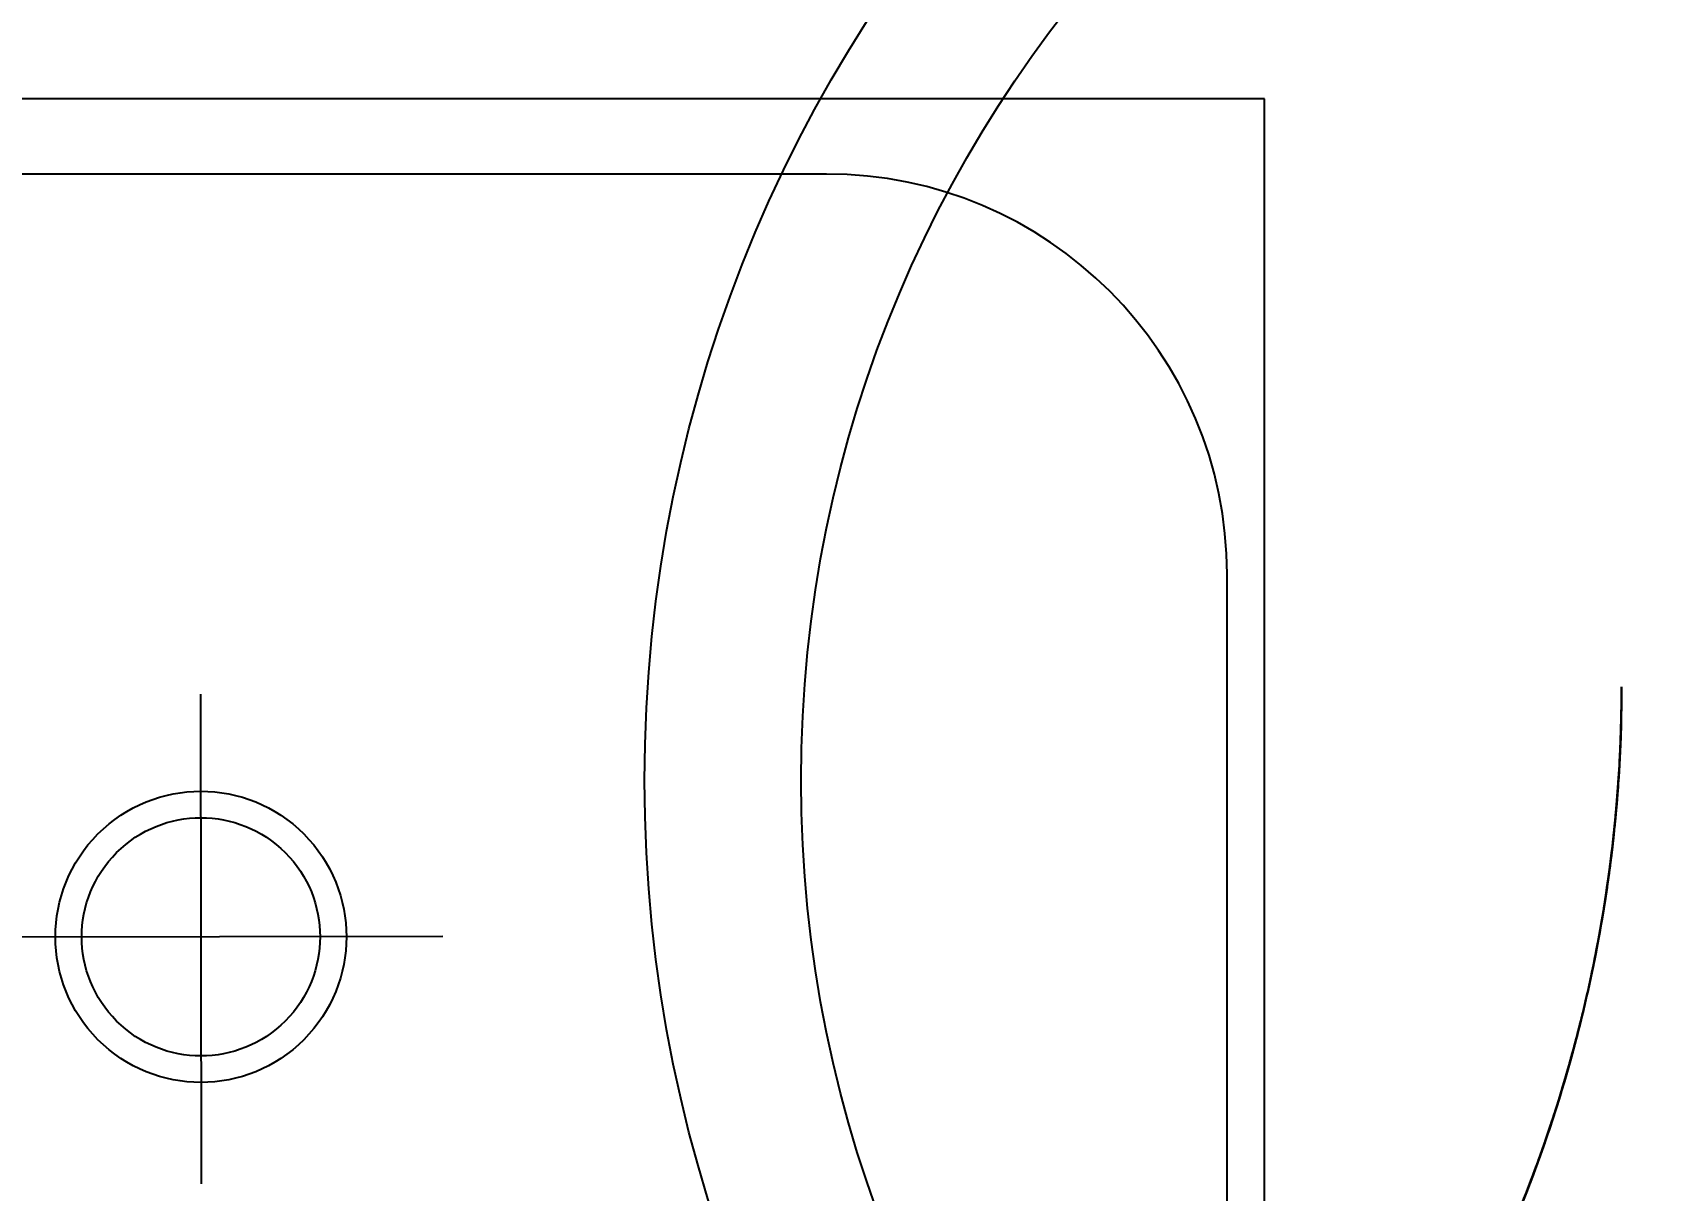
# Model space of a CAD drawing. Header units: millimetres. Extents: x 0 to 8967983, y -224399 to 13801.
# Drawn here: x 52470 to 52731.7, y -190054.2 to -189869.2 of the extents above; entities that cross this region are included whole.
import ezdxf
from ezdxf import colors
from ezdxf.entities.mleader import LeaderData, LeaderLine
from ezdxf.math import Vec2, Vec3

# ---------------------------------------------------------------- set-up
doc = ezdxf.new("R2010")
doc.units = ezdxf.units.MM
doc.header["$LTSCALE"] = 10
doc.layers.add('Архитектура', color=251, linetype='Continuous')
doc.layers.get('0').off()
doc.layers.get('0').freeze()
doc.styles.add('ISOCPEUR', font='isocpeur.TTF', dxfattribs={"width": 0.7})

# ---------------------------------------------------------------- blocks, each defined once
blk = doc.blocks.new('_DOTSMALL')
at = {"color": 0, "linetype": 'ByBlock', "const_width": 0.5}
blk.add_lwpolyline([(-0.0625, 0, 1), (0.0625, 0, 1)], format="xyb", close=True, dxfattribs=at)

msp = doc.modelspace()

# ---------------------------------------------------------------- linework, layer by layer
at = {"layer": 'Архитектура', "lineweight": 25, "transparency": 33554684}
for p, q in [((52666.87, -189879.75, 35.13), (52329.87, -189879.75, 35.13)), ((52666.87, -190211.75, 35.13), (52666.87, -189879.75, 35.13)), ((52596.87, -189891.75, 35.13), (52399.87, -189891.75, 35.13)), ((52660.87, -190092.75, 35.13), (52660.87, -189955.75, 35.13)), ((52496.81, -189974.89, 35.13), (52496.9, -190053.2, 35.13)), ((52535.54, -190013.67, 35.13), (52457.23, -190013.75, 35.13))]:
    msp.add_line(p, q, dxfattribs=at)
for radius in [225, 200]:
    msp.add_circle((52792.78, -189988.7), radius, dxfattribs=at)
msp.add_arc((52596.87, -189955.75, 35.13), 64, 0, 90, dxfattribs=at)
for major_axis in [(16.45, -16.45), (13.47, -13.47)]:
    msp.add_ellipse((52496.85, -190013.71, 35.13), major_axis=major_axis, ratio=1, start_param=4.712389, end_param=10.995574, dxfattribs=at)
for points, knots in [([(52278.93, -189973.75), (52278.89, -189990.4), (52282.69, -190023.67), (52299.27, -190071.1), (52326, -190113.65), (52361.53, -190149.17), (52404.07, -190175.91), (52444.94, -190190.2), (52471.04, -190194.38), (52480.74, -190195.28)], [0, 0, 0, 0, 0.0714286, 0.1428571, 0.2142857, 0.2857143, 0.3571429, 0.4285714, 0.4703604, 0.4703604, 0.4703604, 0.4703604]), ([(52480.74, -190195.28), (52471.04, -190194.38), (52444.94, -190190.2), (52404.07, -190175.91), (52361.53, -190149.17), (52326, -190113.65), (52299.27, -190071.1), (52282.69, -190023.67), (52278.89, -189990.4), (52278.93, -189973.75)], [0.5296396, 0.5296396, 0.5296396, 0.5296396, 0.5714286, 0.6428571, 0.7142857, 0.7857143, 0.8571429, 0.9285714, 1, 1, 1, 1]), ([(52480.74, -190195.28), (52471.04, -190194.38), (52444.94, -190190.2), (52404.07, -190175.91), (52361.53, -190149.17), (52326, -190113.65), (52299.27, -190071.1), (52282.69, -190023.67), (52278.89, -189990.4), (52278.93, -189973.75)], [0.5296396, 0.5296396, 0.5296396, 0.5296396, 0.5714286, 0.6428571, 0.7142857, 0.7857143, 0.8571429, 0.9285714, 1, 1, 1, 1]), ([(52278.93, -189973.75), (52278.89, -189990.4), (52282.69, -190023.67), (52299.27, -190071.1), (52326, -190113.65), (52361.53, -190149.17), (52404.07, -190175.91), (52444.94, -190190.2), (52471.04, -190194.38), (52480.74, -190195.28)], [0, 0, 0, 0, 0.0714286, 0.1428571, 0.2142857, 0.2857143, 0.3571429, 0.4285714, 0.4703604, 0.4703604, 0.4703604, 0.4703604]), ([(52655.56, -190134.21), (52662.64, -190127.41), (52680.51, -190107.82), (52703.59, -190071.1), (52720.16, -190023.67), (52723.96, -189990.4), (52723.93, -189973.75)], [0.7436054, 0.7436054, 0.7436054, 0.7436054, 0.7857143, 0.8571429, 0.9285714, 1, 1, 1, 1]), ([(52723.93, -189973.75), (52723.96, -189990.4), (52720.16, -190023.67), (52703.59, -190071.1), (52680.51, -190107.82), (52662.64, -190127.41), (52655.56, -190134.21)], [0, 0, 0, 0, 0.0714286, 0.1428571, 0.2142857, 0.2563946, 0.2563946, 0.2563946, 0.2563946]), ([(52723.93, -189973.75), (52723.96, -189990.4), (52720.16, -190023.67), (52703.59, -190071.1), (52680.51, -190107.82), (52662.64, -190127.41), (52655.56, -190134.21)], [0, 0, 0, 0, 0.0714286, 0.1428571, 0.2142857, 0.2563946, 0.2563946, 0.2563946, 0.2563946]), ([(52655.56, -190134.21), (52662.64, -190127.41), (52680.51, -190107.82), (52703.59, -190071.1), (52720.16, -190023.67), (52723.96, -189990.4), (52723.93, -189973.75)], [0.7436054, 0.7436054, 0.7436054, 0.7436054, 0.7857143, 0.8571429, 0.9285714, 1, 1, 1, 1]), ([(52716.91, -190029.17), (52717.42, -190027.2), (52719.18, -190019.95), (52720.58, -190012.61), (52721.4, -190007.23)], [0.91987668, 0.91987668, 0.91987668, 0.91987668, 0.92857143, 0.95192601, 0.95192601, 0.95192601, 0.95192601]), ([(52721.4, -190007.23), (52720.58, -190012.61), (52719.18, -190019.95), (52717.42, -190027.2), (52716.91, -190029.17)], [0.04807399, 0.04807399, 0.04807399, 0.04807399, 0.07142857, 0.08012332, 0.08012332, 0.08012332, 0.08012332]), ([(52721.4, -190007.23), (52720.58, -190012.61), (52719.18, -190019.95), (52717.42, -190027.2), (52716.91, -190029.17)], [0.04807399, 0.04807399, 0.04807399, 0.04807399, 0.07142857, 0.08012332, 0.08012332, 0.08012332, 0.08012332]), ([(52716.91, -190029.17), (52717.42, -190027.2), (52719.18, -190019.95), (52720.58, -190012.61), (52721.4, -190007.23)], [0.91987668, 0.91987668, 0.91987668, 0.91987668, 0.92857143, 0.95192601, 0.95192601, 0.95192601, 0.95192601]), ([(52718.24, -190023.72), (52718.28, -190023.57), (52719.11, -190019.93), (52719.86, -190016.27), (52720.49, -190012.75)], [0.9278932, 0.9278932, 0.9278932, 0.9278932, 0.92857143, 0.94392121, 0.94392121, 0.94392121, 0.94392121]), ([(52720.49, -190012.75), (52719.86, -190016.27), (52719.11, -190019.93), (52718.28, -190023.57), (52718.24, -190023.72)], [0.05607879, 0.05607879, 0.05607879, 0.05607879, 0.07142857, 0.07210679, 0.07210679, 0.07210679, 0.07210679]), ([(52720.49, -190012.75), (52719.86, -190016.27), (52719.11, -190019.93), (52718.28, -190023.57), (52718.24, -190023.72)], [0.05607879, 0.05607879, 0.05607879, 0.05607879, 0.07142857, 0.07210679, 0.07210679, 0.07210679, 0.07210679]), ([(52718.24, -190023.72), (52718.28, -190023.57), (52719.11, -190019.93), (52719.86, -190016.27), (52720.49, -190012.75)], [0.9278932, 0.9278932, 0.9278932, 0.9278932, 0.92857143, 0.94392121, 0.94392121, 0.94392121, 0.94392121]), ([(52715.67, -190033.76), (52716.65, -190030.29), (52717.96, -190025.13), (52719.09, -190019.93), (52719.43, -190018.25)], [0.91306412, 0.91306412, 0.91306412, 0.91306412, 0.92857143, 0.9359014, 0.9359014, 0.9359014, 0.9359014]), ([(52719.43, -190018.25), (52719.09, -190019.93), (52717.96, -190025.13), (52716.65, -190030.29), (52715.67, -190033.76)], [0.06409866, 0.06409866, 0.06409866, 0.06409866, 0.07142857, 0.08693588, 0.08693588, 0.08693588, 0.08693588]), ([(52719.43, -190018.25), (52719.09, -190019.93), (52717.96, -190025.13), (52716.65, -190030.29), (52715.67, -190033.76)], [0.06409866, 0.06409866, 0.06409866, 0.06409866, 0.07142857, 0.08693588, 0.08693588, 0.08693588, 0.08693588]), ([(52715.67, -190033.76), (52716.65, -190030.29), (52717.96, -190025.13), (52719.09, -190019.93), (52719.43, -190018.25)], [0.91306412, 0.91306412, 0.91306412, 0.91306412, 0.92857143, 0.9359014, 0.9359014, 0.9359014, 0.9359014]), ([(52699.6, -190074.91), (52700.38, -190073.38), (52705.28, -190063.51), (52709.43, -190053.29), (52712.38, -190044.47)], [0.84976784, 0.84976784, 0.84976784, 0.84976784, 0.85714286, 0.89703564, 0.89703564, 0.89703564, 0.89703564]), ([(52712.38, -190044.47), (52709.43, -190053.29), (52705.28, -190063.51), (52700.38, -190073.38), (52699.6, -190074.91)], [0.10296436, 0.10296436, 0.10296436, 0.10296436, 0.14285714, 0.15023216, 0.15023216, 0.15023216, 0.15023216]), ([(52712.38, -190044.47), (52709.43, -190053.29), (52705.28, -190063.51), (52700.38, -190073.38), (52699.6, -190074.91)], [0.10296436, 0.10296436, 0.10296436, 0.10296436, 0.14285714, 0.15023216, 0.15023216, 0.15023216, 0.15023216]), ([(52699.6, -190074.91), (52700.38, -190073.38), (52705.28, -190063.51), (52709.43, -190053.29), (52712.38, -190044.47)], [0.84976784, 0.84976784, 0.84976784, 0.84976784, 0.85714286, 0.89703564, 0.89703564, 0.89703564, 0.89703564]), ([(52701.48, -190071.15), (52701.62, -190070.86), (52704.87, -190064.14), (52707.78, -190057.26), (52710.25, -190050.55)], [0.85577802, 0.85577802, 0.85577802, 0.85577802, 0.85714286, 0.88782735, 0.88782735, 0.88782735, 0.88782735]), ([(52710.25, -190050.55), (52707.78, -190057.26), (52704.87, -190064.14), (52701.62, -190070.86), (52701.48, -190071.15)], [0.11217265, 0.11217265, 0.11217265, 0.11217265, 0.14285714, 0.14422198, 0.14422198, 0.14422198, 0.14422198]), ([(52710.25, -190050.55), (52707.78, -190057.26), (52704.87, -190064.14), (52701.62, -190070.86), (52701.48, -190071.15)], [0.11217265, 0.11217265, 0.11217265, 0.11217265, 0.14285714, 0.14422198, 0.14422198, 0.14422198, 0.14422198]), ([(52701.48, -190071.15), (52701.62, -190070.86), (52704.87, -190064.14), (52707.78, -190057.26), (52710.25, -190050.55)], [0.85577802, 0.85577802, 0.85577802, 0.85577802, 0.85714286, 0.88782735, 0.88782735, 0.88782735, 0.88782735])]:
    msp.add_open_spline(points, degree=3, knots=knots, dxfattribs=at)
for points in [[(52723.33, -189990.25), (52723.74, -189984.76), (52723.94, -189979.26), (52723.93, -189973.75)], [(52723.93, -189973.75), (52723.94, -189979.26), (52723.74, -189984.76), (52723.33, -189990.25)], [(52723.93, -189973.75), (52723.94, -189979.26), (52723.74, -189984.76), (52723.33, -189990.25)], [(52723.33, -189990.25), (52723.74, -189984.76), (52723.94, -189979.26), (52723.93, -189973.75)], [(52723.66, -189984.95), (52723.84, -189981.22), (52723.93, -189977.49), (52723.93, -189973.75)], [(52723.93, -189973.75), (52723.93, -189977.49), (52723.84, -189981.22), (52723.66, -189984.95)], [(52723.93, -189973.75), (52723.93, -189977.49), (52723.84, -189981.22), (52723.66, -189984.95)], [(52723.66, -189984.95), (52723.84, -189981.22), (52723.93, -189977.49), (52723.93, -189973.75)], [(52723.78, -189982.15), (52723.88, -189979.35), (52723.93, -189976.55), (52723.93, -189973.75)], [(52723.93, -189973.75), (52723.93, -189976.55), (52723.88, -189979.35), (52723.78, -189982.15)], [(52723.93, -189973.75), (52723.93, -189976.55), (52723.88, -189979.35), (52723.78, -189982.15)], [(52723.78, -189982.15), (52723.88, -189979.35), (52723.93, -189976.55), (52723.93, -189973.75)], [(52723.83, -189980.68), (52723.9, -189978.37), (52723.93, -189976.06), (52723.93, -189973.75)], [(52723.93, -189973.75), (52723.93, -189976.06), (52723.9, -189978.37), (52723.83, -189980.68)], [(52723.93, -189973.75), (52723.93, -189976.06), (52723.9, -189978.37), (52723.83, -189980.68)], [(52723.83, -189980.68), (52723.9, -189978.37), (52723.93, -189976.06), (52723.93, -189973.75)], [(52723.86, -189979.35), (52723.91, -189977.49), (52723.93, -189975.62), (52723.93, -189973.75)], [(52723.93, -189973.75), (52723.93, -189975.62), (52723.91, -189977.49), (52723.86, -189979.35)], [(52723.93, -189973.75), (52723.93, -189975.62), (52723.91, -189977.49), (52723.86, -189979.35)], [(52723.86, -189979.35), (52723.91, -189977.49), (52723.93, -189975.62), (52723.93, -189973.75)], [(52723.83, -189980.68), (52723.84, -189980.24), (52723.85, -189979.79), (52723.86, -189979.35)], [(52723.86, -189979.35), (52723.85, -189979.79), (52723.84, -189980.24), (52723.83, -189980.68)], [(52723.86, -189979.35), (52723.85, -189979.79), (52723.84, -189980.24), (52723.83, -189980.68)], [(52723.83, -189980.68), (52723.84, -189980.24), (52723.85, -189979.79), (52723.86, -189979.35)], [(52723.66, -189984.95), (52723.7, -189984.02), (52723.74, -189983.08), (52723.78, -189982.15)], [(52723.78, -189982.15), (52723.74, -189983.08), (52723.7, -189984.02), (52723.66, -189984.95)], [(52723.78, -189982.15), (52723.74, -189983.08), (52723.7, -189984.02), (52723.66, -189984.95)], [(52723.66, -189984.95), (52723.7, -189984.02), (52723.74, -189983.08), (52723.78, -189982.15)], [(52723.73, -189983.3), (52723.77, -189982.43), (52723.8, -189981.55), (52723.83, -189980.68)], [(52723.83, -189980.68), (52723.8, -189981.55), (52723.77, -189982.43), (52723.73, -189983.3)], [(52723.83, -189980.68), (52723.8, -189981.55), (52723.77, -189982.43), (52723.73, -189983.3)], [(52723.73, -189983.3), (52723.77, -189982.43), (52723.8, -189981.55), (52723.83, -189980.68)], [(52723.73, -189983.48), (52723.75, -189983.04), (52723.76, -189982.59), (52723.78, -189982.15)], [(52723.78, -189982.15), (52723.76, -189982.59), (52723.75, -189983.04), (52723.73, -189983.48)], [(52723.78, -189982.15), (52723.76, -189982.59), (52723.75, -189983.04), (52723.73, -189983.48)], [(52723.73, -189983.48), (52723.75, -189983.04), (52723.76, -189982.59), (52723.78, -189982.15)], [(52723.78, -189982.15), (52723.8, -189981.66), (52723.81, -189981.17), (52723.83, -189980.68)], [(52723.83, -189980.68), (52723.81, -189981.17), (52723.8, -189981.66), (52723.78, -189982.15)], [(52723.83, -189980.68), (52723.81, -189981.17), (52723.8, -189981.66), (52723.78, -189982.15)], [(52723.78, -189982.15), (52723.8, -189981.66), (52723.81, -189981.17), (52723.83, -189980.68)], [(52721.4, -190007.23), (52722.53, -189999.85), (52723.29, -189992.41), (52723.66, -189984.95)], [(52723.66, -189984.95), (52723.29, -189992.41), (52722.53, -189999.85), (52721.4, -190007.23)], [(52723.66, -189984.95), (52723.29, -189992.41), (52722.53, -189999.85), (52721.4, -190007.23)], [(52721.4, -190007.23), (52722.53, -189999.85), (52723.29, -189992.41), (52723.66, -189984.95)], [(52723.32, -189990.39), (52723.45, -189988.58), (52723.57, -189986.76), (52723.66, -189984.95)], [(52723.66, -189984.95), (52723.57, -189986.76), (52723.45, -189988.58), (52723.32, -189990.39)], [(52723.66, -189984.95), (52723.57, -189986.76), (52723.45, -189988.58), (52723.32, -189990.39)], [(52723.32, -189990.39), (52723.45, -189988.58), (52723.57, -189986.76), (52723.66, -189984.95)], [(52723.41, -189989.06), (52723.54, -189987.2), (52723.65, -189985.34), (52723.73, -189983.48)], [(52723.73, -189983.48), (52723.65, -189985.34), (52723.54, -189987.2), (52723.41, -189989.06)], [(52723.73, -189983.48), (52723.65, -189985.34), (52723.54, -189987.2), (52723.41, -189989.06)], [(52723.41, -189989.06), (52723.54, -189987.2), (52723.65, -189985.34), (52723.73, -189983.48)], [(52723.66, -189984.95), (52723.68, -189984.46), (52723.7, -189983.97), (52723.73, -189983.48)], [(52723.73, -189983.48), (52723.7, -189983.97), (52723.68, -189984.46), (52723.66, -189984.95)], [(52723.73, -189983.48), (52723.7, -189983.97), (52723.68, -189984.46), (52723.66, -189984.95)], [(52723.66, -189984.95), (52723.68, -189984.46), (52723.7, -189983.97), (52723.73, -189983.48)], [(52723.73, -189983.48), (52723.73, -189983.42), (52723.73, -189983.36), (52723.73, -189983.3)], [(52723.73, -189983.3), (52723.73, -189983.36), (52723.73, -189983.42), (52723.73, -189983.48)], [(52723.73, -189983.3), (52723.73, -189983.36), (52723.73, -189983.42), (52723.73, -189983.48)], [(52723.73, -189983.48), (52723.73, -189983.42), (52723.73, -189983.36), (52723.73, -189983.3)], [(52722.22, -190001.4), (52722.68, -189997.69), (52723.05, -189993.98), (52723.33, -189990.25)], [(52723.33, -189990.25), (52723.05, -189993.98), (52722.68, -189997.69), (52722.22, -190001.4)], [(52723.33, -189990.25), (52723.05, -189993.98), (52722.68, -189997.69), (52722.22, -190001.4)], [(52722.22, -190001.4), (52722.68, -189997.69), (52723.05, -189993.98), (52723.33, -189990.25)], [(52722.22, -190001.4), (52722.67, -189997.78), (52723.03, -189994.16), (52723.31, -189990.53)], [(52723.31, -189990.53), (52723.03, -189994.16), (52722.67, -189997.78), (52722.22, -190001.4)], [(52723.31, -189990.53), (52723.03, -189994.16), (52722.67, -189997.78), (52722.22, -190001.4)], [(52722.22, -190001.4), (52722.67, -189997.78), (52723.03, -189994.16), (52723.31, -189990.53)], [(52723.31, -189990.53), (52723.31, -189990.48), (52723.32, -189990.43), (52723.32, -189990.39)], [(52723.32, -189990.39), (52723.32, -189990.43), (52723.31, -189990.48), (52723.31, -189990.53)], [(52723.32, -189990.39), (52723.32, -189990.43), (52723.31, -189990.48), (52723.31, -189990.53)], [(52723.31, -189990.53), (52723.31, -189990.48), (52723.32, -189990.43), (52723.32, -189990.39)], [(52723.33, -189990.25), (52723.36, -189989.85), (52723.39, -189989.45), (52723.41, -189989.06)], [(52723.41, -189989.06), (52723.39, -189989.45), (52723.36, -189989.85), (52723.33, -189990.25)], [(52723.41, -189989.06), (52723.39, -189989.45), (52723.36, -189989.85), (52723.33, -189990.25)], [(52723.33, -189990.25), (52723.36, -189989.85), (52723.39, -189989.45), (52723.41, -189989.06)], [(52719.43, -190018.25), (52720.58, -190012.67), (52721.5, -190007.05), (52722.22, -190001.4)], [(52722.22, -190001.4), (52721.5, -190007.05), (52720.58, -190012.67), (52719.43, -190018.25)], [(52722.22, -190001.4), (52721.5, -190007.05), (52720.58, -190012.67), (52719.43, -190018.25)], [(52719.43, -190018.25), (52720.58, -190012.67), (52721.5, -190007.05), (52722.22, -190001.4)], [(52721.4, -190007.23), (52721.69, -190005.38), (52721.94, -190003.53), (52722.18, -190001.68)], [(52722.18, -190001.68), (52721.94, -190003.53), (52721.69, -190005.38), (52721.4, -190007.23)], [(52722.18, -190001.68), (52721.94, -190003.53), (52721.69, -190005.38), (52721.4, -190007.23)], [(52721.4, -190007.23), (52721.69, -190005.38), (52721.94, -190003.53), (52722.18, -190001.68)], [(52722.18, -190001.68), (52722.19, -190001.58), (52722.2, -190001.49), (52722.22, -190001.4)], [(52722.22, -190001.4), (52722.2, -190001.49), (52722.19, -190001.58), (52722.18, -190001.68)], [(52722.22, -190001.4), (52722.2, -190001.49), (52722.19, -190001.58), (52722.18, -190001.68)], [(52722.18, -190001.68), (52722.19, -190001.58), (52722.2, -190001.49), (52722.22, -190001.4)], [(52720.49, -190012.75), (52720.74, -190011.35), (52720.98, -190009.95), (52721.2, -190008.54)], [(52721.2, -190008.54), (52720.98, -190009.95), (52720.74, -190011.35), (52720.49, -190012.75)], [(52721.2, -190008.54), (52720.98, -190009.95), (52720.74, -190011.35), (52720.49, -190012.75)], [(52720.49, -190012.75), (52720.74, -190011.35), (52720.98, -190009.95), (52721.2, -190008.54)], [(52721.2, -190008.54), (52721.27, -190008.1), (52721.34, -190007.67), (52721.4, -190007.23)], [(52721.4, -190007.23), (52721.34, -190007.67), (52721.27, -190008.1), (52721.2, -190008.54)], [(52721.4, -190007.23), (52721.34, -190007.67), (52721.27, -190008.1), (52721.2, -190008.54)], [(52721.2, -190008.54), (52721.27, -190008.1), (52721.34, -190007.67), (52721.4, -190007.23)], [(52717.31, -190027.61), (52717.63, -190026.31), (52717.94, -190025.02), (52718.24, -190023.72)], [(52718.24, -190023.72), (52717.94, -190025.02), (52717.63, -190026.31), (52717.31, -190027.61)], [(52718.24, -190023.72), (52717.94, -190025.02), (52717.63, -190026.31), (52717.31, -190027.61)], [(52717.31, -190027.61), (52717.63, -190026.31), (52717.94, -190025.02), (52718.24, -190023.72)], [(52713.85, -190039.94), (52714.96, -190036.37), (52715.98, -190032.78), (52716.91, -190029.17)], [(52716.91, -190029.17), (52715.98, -190032.78), (52714.96, -190036.37), (52713.85, -190039.94)], [(52716.91, -190029.17), (52715.98, -190032.78), (52714.96, -190036.37), (52713.85, -190039.94)], [(52713.85, -190039.94), (52714.96, -190036.37), (52715.98, -190032.78), (52716.91, -190029.17)], [(52716.2, -190031.87), (52716.44, -190030.97), (52716.68, -190030.07), (52716.91, -190029.17)], [(52716.91, -190029.17), (52716.68, -190030.07), (52716.44, -190030.97), (52716.2, -190031.87)], [(52716.91, -190029.17), (52716.68, -190030.07), (52716.44, -190030.97), (52716.2, -190031.87)], [(52716.2, -190031.87), (52716.44, -190030.97), (52716.68, -190030.07), (52716.91, -190029.17)], [(52716.91, -190029.17), (52717.05, -190028.65), (52717.18, -190028.13), (52717.31, -190027.61)], [(52717.31, -190027.61), (52717.18, -190028.13), (52717.05, -190028.65), (52716.91, -190029.17)], [(52717.31, -190027.61), (52717.18, -190028.13), (52717.05, -190028.65), (52716.91, -190029.17)], [(52716.91, -190029.17), (52717.05, -190028.65), (52717.18, -190028.13), (52717.31, -190027.61)], [(52715.56, -190034.17), (52715.78, -190033.4), (52715.99, -190032.64), (52716.2, -190031.87)], [(52716.2, -190031.87), (52715.99, -190032.64), (52715.78, -190033.4), (52715.56, -190034.17)], [(52716.2, -190031.87), (52715.99, -190032.64), (52715.78, -190033.4), (52715.56, -190034.17)], [(52715.56, -190034.17), (52715.78, -190033.4), (52715.99, -190032.64), (52716.2, -190031.87)], [(52712.38, -190044.47), (52713.57, -190040.93), (52714.67, -190037.36), (52715.67, -190033.76)], [(52715.67, -190033.76), (52714.67, -190037.36), (52713.57, -190040.93), (52712.38, -190044.47)], [(52715.67, -190033.76), (52714.67, -190037.36), (52713.57, -190040.93), (52712.38, -190044.47)], [(52712.38, -190044.47), (52713.57, -190040.93), (52714.67, -190037.36), (52715.67, -190033.76)], [(52713.85, -190039.94), (52714.44, -190038.02), (52715.02, -190036.1), (52715.56, -190034.17)], [(52715.56, -190034.17), (52715.02, -190036.1), (52714.44, -190038.02), (52713.85, -190039.94)], [(52715.56, -190034.17), (52715.02, -190036.1), (52714.44, -190038.02), (52713.85, -190039.94)], [(52713.85, -190039.94), (52714.44, -190038.02), (52715.02, -190036.1), (52715.56, -190034.17)], [(52710.25, -190050.55), (52711.54, -190047.04), (52712.74, -190043.5), (52713.85, -190039.94)], [(52713.85, -190039.94), (52712.74, -190043.5), (52711.54, -190047.04), (52710.25, -190050.55)], [(52713.85, -190039.94), (52712.74, -190043.5), (52711.54, -190047.04), (52710.25, -190050.55)], [(52710.25, -190050.55), (52711.54, -190047.04), (52712.74, -190043.5), (52713.85, -190039.94)], [(52712.38, -190044.47), (52712.89, -190042.97), (52713.37, -190041.46), (52713.85, -190039.94)], [(52713.85, -190039.94), (52713.37, -190041.46), (52712.89, -190042.97), (52712.38, -190044.47)], [(52713.85, -190039.94), (52713.37, -190041.46), (52712.89, -190042.97), (52712.38, -190044.47)], [(52712.38, -190044.47), (52712.89, -190042.97), (52713.37, -190041.46), (52713.85, -190039.94)], [(52711.2, -190047.91), (52711.6, -190046.77), (52712, -190045.62), (52712.38, -190044.47)], [(52712.38, -190044.47), (52712, -190045.62), (52711.6, -190046.77), (52711.2, -190047.91)], [(52712.38, -190044.47), (52712, -190045.62), (52711.6, -190046.77), (52711.2, -190047.91)], [(52711.2, -190047.91), (52711.6, -190046.77), (52712, -190045.62), (52712.38, -190044.47)], [(52710.25, -190050.55), (52710.57, -190049.67), (52710.89, -190048.79), (52711.2, -190047.91)], [(52711.2, -190047.91), (52710.89, -190048.79), (52710.57, -190049.67), (52710.25, -190050.55)], [(52711.2, -190047.91), (52710.89, -190048.79), (52710.57, -190049.67), (52710.25, -190050.55)], [(52710.25, -190050.55), (52710.57, -190049.67), (52710.89, -190048.79), (52711.2, -190047.91)], [(52708.45, -190055.26), (52709.07, -190053.7), (52709.67, -190052.12), (52710.25, -190050.55)], [(52710.25, -190050.55), (52709.67, -190052.12), (52709.07, -190053.7), (52708.45, -190055.26)], [(52710.25, -190050.55), (52709.67, -190052.12), (52709.07, -190053.7), (52708.45, -190055.26)], [(52708.45, -190055.26), (52709.07, -190053.7), (52709.67, -190052.12), (52710.25, -190050.55)]]:
    msp.add_open_spline(points, degree=3, dxfattribs=at)

# ---------------------------------------------------------------- leaders
ml = msp.add_multileader_mtext('Standard', dxfattribs=at)
ml.set_content('0,000', color=256, style='ISOCPEUR')
ml.set_leader_properties(color=256, linetype='Continuous', lineweight=-1)
ml.set_arrow_properties(name='DOTSMALL')
ml.build(insert=Vec2(0, 0))
ml.multileader.update_dxf_attribs({"has_text_frame": 1, "text_left_attachment_type": 4, "text_right_attachment_type": 4, "dogleg_length": 100, "arrow_head_size": 180})
ctx = ml.context
ctx.base_point, ctx.char_height, ctx.arrow_head_size, ctx.landing_gap_size, ctx.plane_origin = Vec3(55258.74, -205011.74, 0), 250, 180, 50, Vec3(53097.53, -205536.32, 0)
ctx.left_attachment, ctx.right_attachment = 4, 4
notes = []
notes.append((ctx, [(0, (0, 0, 0), (0, 0), (1, 0), 1, [])]))
ctx.mtext.insert, ctx.mtext.width, ctx.mtext.line_spacing_style, ctx.mtext.flow_direction = Vec3(55308.74, -204611.74, 0), 852.697, 2, 5
ml = msp.add_multileader_mtext('Standard', dxfattribs=at)
ml.set_content('-0,880', color=256, style='ISOCPEUR')
ml.set_leader_properties(color=256, linetype='Continuous', lineweight=-1)
ml.set_arrow_properties(name='DOTSMALL')
ml.build(insert=Vec2(0, 0))
ml.multileader.update_dxf_attribs({"has_text_frame": 1, "text_left_attachment_type": 4, "text_right_attachment_type": 4, "dogleg_length": 100, "arrow_head_size": 180})
ctx = ml.context
ctx.base_point, ctx.char_height, ctx.arrow_head_size, ctx.landing_gap_size, ctx.plane_origin = Vec3(51992.71, -202656.88, 0), 250, 180, 50, Vec3(49677.51, -203082.82, 0)
ctx.left_attachment, ctx.right_attachment = 4, 4
notes.append((ctx, [(0, (0, 0, 0), (0, 0), (1, 0), 1, [])]))
ctx.mtext.insert, ctx.mtext.width, ctx.mtext.line_spacing_style, ctx.mtext.flow_direction = Vec3(52042.71, -202323.55, 0), 525.1769, 2, 5
ml = msp.add_multileader_mtext('Standard', dxfattribs=at)
ml.set_content('-2,500', color=256, style='ISOCPEUR')
ml.set_leader_properties(color=256, linetype='Continuous', lineweight=-1)
ml.set_arrow_properties(name='DOTSMALL')
ml.build(insert=Vec2(0, 0))
ml.multileader.update_dxf_attribs({"has_text_frame": 1, "text_left_attachment_type": 4, "text_right_attachment_type": 4, "dogleg_length": 100, "arrow_head_size": 180})
ctx = ml.context
ctx.base_point, ctx.char_height, ctx.arrow_head_size, ctx.landing_gap_size, ctx.plane_origin = Vec3(52052.72, -199099.64), 250, 180, 50, Vec3(49891.51, -199690.89)
ctx.left_attachment, ctx.right_attachment = 4, 4
notes.append((ctx, [(0, (0, 0, 0), (0, 0), (1, 0), 1, [])]))
ctx.mtext.insert, ctx.mtext.width, ctx.mtext.line_spacing_style, ctx.mtext.flow_direction = Vec3(52102.72, -198766.31), 852.697, 2, 5
ml = msp.add_multileader_mtext('Standard', dxfattribs=at)
ml.set_content('-2,550', color=256, style='ISOCPEUR')
ml.set_leader_properties(color=256, linetype='Continuous', lineweight=-1)
ml.set_arrow_properties(name='DOTSMALL')
ml.build(insert=Vec2(0, 0))
ml.multileader.update_dxf_attribs({"has_text_frame": 1, "text_left_attachment_type": 4, "text_right_attachment_type": 4, "dogleg_length": 100, "arrow_head_size": 180})
ctx = ml.context
ctx.base_point, ctx.char_height, ctx.arrow_head_size, ctx.landing_gap_size, ctx.plane_origin = Vec3(52128.37, -211270.92), 250, 180, 50, Vec3(53069.98, -212624.51)
ctx.left_attachment, ctx.right_attachment = 4, 4
notes.append((ctx, [(0, (0, 0, 0), (0, 0), (1, 0), 1, [])]))
ctx.mtext.insert, ctx.mtext.width, ctx.mtext.defined_height, ctx.mtext.line_spacing_style, ctx.mtext.flow_direction = Vec3(52178.37, -210937.58), 599.1982, 407.47, 2, 5
ml = msp.add_multileader_mtext('Standard', dxfattribs=at)
ml.set_content('{\\W0.8;-2,250}', color=256, style='ISOCPEUR')
ml.set_leader_properties(color=256, linetype='Continuous', lineweight=-1)
ml.set_arrow_properties(name='DOTSMALL')
ml.build(insert=Vec2(0, 0))
ml.multileader.update_dxf_attribs({"has_text_frame": 1, "text_left_attachment_type": 4, "text_right_attachment_type": 4, "dogleg_length": 100, "arrow_head_size": 180})
ctx = ml.context
ctx.base_point, ctx.char_height, ctx.arrow_head_size, ctx.landing_gap_size, ctx.plane_origin = Vec3(69101.21, -196521.62), 250, 180, 50, Vec3(68896.09, -197241.92)
ctx.left_attachment, ctx.right_attachment = 4, 4
notes.append((ctx, [(0, (0, 0, 0), (0, 0), (1, 0), 1, [])]))
ctx.mtext.insert, ctx.mtext.width, ctx.mtext.defined_height, ctx.mtext.line_spacing_style, ctx.mtext.flow_direction = Vec3(69151.21, -196188.28), 769.989, 343.89, 2, 5
ml = msp.add_multileader_mtext('Standard', dxfattribs=at)
ml.set_content('%%P0,000', color=256, style='ISOCPEUR')
ml.set_leader_properties(color=256, linetype='Continuous', lineweight=-1)
ml.set_arrow_properties(name='DOTSMALL')
ml.build(insert=Vec2(0, 0))
ml.multileader.update_dxf_attribs({"has_text_frame": 1, "text_left_attachment_type": 4, "text_right_attachment_type": 4, "dogleg_length": 100, "arrow_head_size": 180})
ctx = ml.context
ctx.base_point, ctx.char_height, ctx.arrow_head_size, ctx.landing_gap_size, ctx.plane_origin = Vec3(52035.36, -204572.45, 0), 250, 180, 50, Vec3(48964.27, -206161.99, 0)
ctx.left_attachment, ctx.right_attachment = 4, 4
notes.append((ctx, [(0, (0, 0, 0), (0, 0), (1, 0), 1, [])]))
ctx.mtext.insert, ctx.mtext.width, ctx.mtext.line_spacing_style, ctx.mtext.flow_direction = Vec3(52085.36, -204239.11, 0), 852.697, 2, 5
ml = msp.add_multileader_mtext('Standard', dxfattribs=at)
ml.set_content('%%P0,000', color=256, style='ISOCPEUR')
ml.set_leader_properties(color=256, linetype='Continuous', lineweight=-1)
ml.set_arrow_properties(name='DOTSMALL')
ml.build(insert=Vec2(0, 0))
ml.multileader.update_dxf_attribs({"has_text_frame": 1, "text_left_attachment_type": 4, "text_right_attachment_type": 4, "dogleg_length": 100, "arrow_head_size": 180})
ctx = ml.context
ctx.base_point, ctx.char_height, ctx.arrow_head_size, ctx.landing_gap_size, ctx.plane_origin = Vec3(75855.86, -202520.92), 250, 180, 50, Vec3(72784.78, -204110.47)
ctx.left_attachment, ctx.right_attachment = 4, 4
notes.append((ctx, [(0, (0, 0, 0), (0, 0), (1, 0), 1, [])]))
ctx.mtext.insert, ctx.mtext.width, ctx.mtext.line_spacing_style, ctx.mtext.flow_direction = Vec3(75905.86, -202187.59), 852.697, 2, 5
ml = msp.add_multileader_mtext('Standard', dxfattribs=at)
ml.set_content('%%P0,000', color=256, style='ISOCPEUR')
ml.set_leader_properties(color=256, linetype='Continuous', lineweight=-1)
ml.set_arrow_properties(name='DOTSMALL')
ml.build(insert=Vec2(0, 0))
ml.multileader.update_dxf_attribs({"has_text_frame": 1, "text_left_attachment_type": 4, "text_right_attachment_type": 4, "dogleg_length": 100, "arrow_head_size": 180})
ctx = ml.context
ctx.base_point, ctx.char_height, ctx.arrow_head_size, ctx.landing_gap_size, ctx.plane_origin = Vec3(73396.1, -204238.76), 250, 180, 50, Vec3(70277.3, -203473.58)
ctx.left_attachment, ctx.right_attachment = 4, 4
notes.append((ctx, [(0, (0, 0, 0), (0, 0), (1, 0), 1, [])]))
ctx.mtext.insert, ctx.mtext.width, ctx.mtext.line_spacing_style, ctx.mtext.flow_direction = Vec3(73446.1, -203905.43), 852.697, 2, 5
ml = msp.add_multileader_mtext('Standard', dxfattribs=at)
ml.set_content('%%P0,000', color=256, style='ISOCPEUR')
ml.set_leader_properties(color=256, linetype='Continuous', lineweight=-1)
ml.set_arrow_properties(name='DOTSMALL')
ml.build(insert=Vec2(0, 0))
ml.multileader.update_dxf_attribs({"has_text_frame": 1, "text_left_attachment_type": 4, "text_right_attachment_type": 4, "dogleg_length": 100, "arrow_head_size": 180})
ctx = ml.context
ctx.base_point, ctx.char_height, ctx.arrow_head_size, ctx.landing_gap_size, ctx.plane_origin = Vec3(56873.26, -196097.72), 250, 180, 50, Vec3(54712.04, -197046.47)
ctx.left_attachment, ctx.right_attachment = 4, 4
notes.append((ctx, [(0, (0, 0, 0), (0, 0), (1, 0), 1, [])]))
ctx.mtext.insert, ctx.mtext.width, ctx.mtext.line_spacing_style, ctx.mtext.flow_direction = Vec3(56923.26, -195764.39), 852.697, 2, 5
ml = msp.add_multileader_mtext('Standard', dxfattribs=at)
ml.set_content('Л.3', color=256, style='ISOCPEUR')
ml.set_leader_properties(color=256, linetype='Continuous', lineweight=-1)
ml.set_arrow_properties(name='DOTSMALL')
ml.build(insert=Vec2(0, 0))
ml.multileader.update_dxf_attribs({"has_text_frame": 1, "text_left_attachment_type": 4, "text_right_attachment_type": 4, "dogleg_length": 100, "arrow_head_size": 180})
ctx = ml.context
ctx.base_point, ctx.char_height, ctx.arrow_head_size, ctx.landing_gap_size, ctx.plane_origin = Vec3(73917.94, -204990.73), 250, 180, 50, Vec3(98695.64, -215170.22)
ctx.left_attachment, ctx.right_attachment = 4, 4
notes.append((ctx, [(0, (0, 0, 0), (0, 0), (1, 0), 1, [])]))
ctx.mtext.insert, ctx.mtext.width, ctx.mtext.line_spacing_style, ctx.mtext.flow_direction = Vec3(73967.94, -204657.39), 852.697, 2, 5
for ctx, leaders in notes:
    for number, flags, end, landing, length, lines in leaders:
        leader = LeaderData()
        leader.index, (leader.has_last_leader_line, leader.has_dogleg_vector, leader.attachment_direction) = number, flags
        leader.last_leader_point, leader.dogleg_vector, leader.dogleg_length = Vec3(end), Vec3(landing), length
        for number, points, colour, breaks in lines:
            line = LeaderLine()
            line.index, line.vertices, line.color, line.breaks = number, Vec3.list(points), colors.encode_raw_color(colour), breaks
            leader.lines.append(line)
        ctx.leaders.append(leader)

doc.saveas('drawing.dxf')
